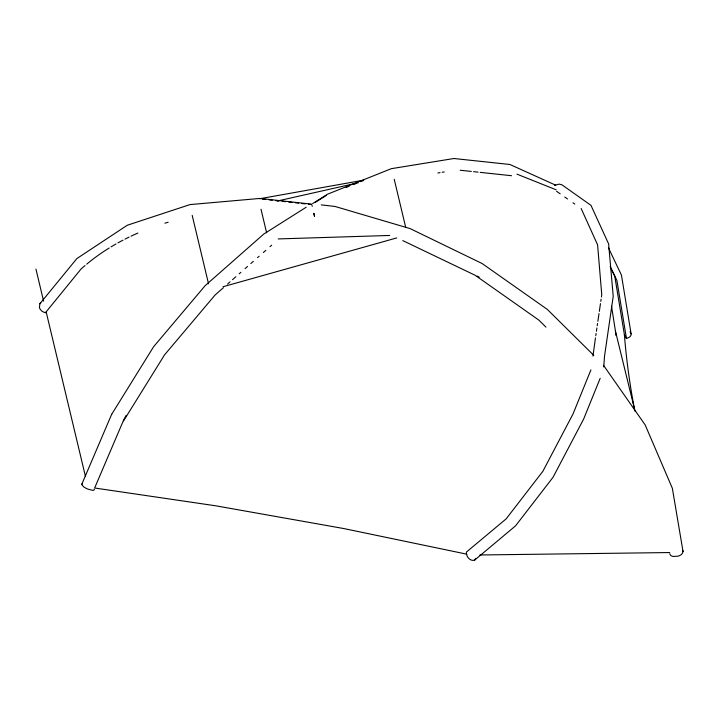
<?xml version="1.0" encoding="UTF-8"?>
<svg xmlns="http://www.w3.org/2000/svg" width="719" height="719" viewBox="0 0 719 719"><rect width="100%" height="100%" fill="white"/><g stroke="black" fill="none" stroke-linecap="round" stroke-linejoin="round"><path stroke-width="1.08" d="M592.959 356.067L595.458 337.903M603.735 366.924L604.517 356.238L613.217 296.336L608.634 243.93L590.973 205.355L561.988 184.846L559.112 184.109L554.601 185.349M595.781 335.692L596.105 333.481M596.428 331.27L596.905 327.954M597.228 325.734L597.552 323.523M597.875 321.312L599.008 313.574M599.331 311.363L600.464 303.616M600.787 301.405L601.111 299.194M601.435 296.983L601.758 294.772L597.588 244.837L581.159 208.528M603.502 365.297L645.186 424.956L672.346 488.264L683.05 551.617L682.079 553.783A7.271 4.44 -9.6 0 1 677.981 556.209L672.957 556.443A6.112 3.73 -9.6 0 1 669.955 554.34L669.847 553.738M590.919 369.89L573.043 413.928L542.863 471.305L506.149 518.875L466.469 552.021C465.768 556.263 470.226 561.809 474.693 560.083L515.532 525.868L553.01 477.326L583.585 419.186L600.176 378.302M111.553 414.539L153.56 346.792L205.149 285.677L263.828 234.008L306.186 207.234M94.153 489.145L94.288 489.522A6.112 1.833 23.1 0 1 92.49 490.304L88.051 489.163A7.271 2.175 23.1 0 1 83.575 486.781L81.687 484.543L111.706 414.198M475.906 558.339L474.693 560.083M259.856 198.444L189.969 204.6L127.254 225.254L76.852 258.588L39.869 303.76L39.437 307.615A6.112 4.269 39.2 0 0 42.34 311.453L45.351 312.837L80.968 269.104A346.621 246.06 29.4 0 1 85.031 265.554M123.587 420.858L164.552 354.871L215.053 295.051L223.384 287.726M227.546 284.059L230.044 281.857M232.534 279.664L235.868 276.725M239.193 273.795L240.865 272.33M245.026 268.663L247.525 266.47M250.85 263.531L253.349 261.339M257.51 257.672L259.173 256.207M263.334 252.54L265.832 250.338M269.993 246.671L271.665 245.206M312.63 203.558L327.505 194.211L391.325 168.668L453.941 158.513L509.897 164.48L555.706 185.187M315.416 202.3L326.345 195.397M346.073 187.506L349.182 186.257M353.335 184.594L356.444 183.354M360.596 181.691L363.715 180.442M611.357 269.167L614.763 276.213L624.371 334.551L626.474 338.577L629.404 337.166A6.112 4.062 -9.3 0 0 631.12 333.904L621.441 275.098L608.472 247.866M223.052 286.728L396.717 237.935M277.435 200.987L358.233 182.779M259.595 198.759L363.365 180.226M437.871 172.991L440.037 172.632M442.167 172.281L444.261 171.94M278.199 238.924L389.671 235.464M479.807 554.978L669.713 552.552M460.178 170.241L471.34 171.428M473.569 171.67L478.036 172.147M480.265 172.38L511.515 175.715M321.231 204.879L335.009 206.452L410.082 228.588L482.089 263.514L547.339 309.422L593.813 355.402M260.62 198.516L311.687 204.16M262.435 199.145L265.724 199.505M269.014 199.864L272.303 200.233M275.593 200.592L278.882 200.96M282.172 201.32L285.461 201.688M288.741 202.048L292.031 202.416M295.32 202.776L298.61 203.144M301.899 203.504L305.189 203.863M308.478 204.232L311.767 204.591M466.838 554.178L343.547 528.501L215.709 505.799L94.638 488.003L123.569 420.193A343.88 219.232 -51.8 0 1 126.14 415.339M402.775 240.595L475.187 275.296L538.846 320.099L545.964 327.136M516.979 174.151L556.191 189.816M556.551 191.281L560.2 193.833M564.757 197.033L567.489 198.947M572.962 202.776L574.778 204.061M630.033 331.819L631.12 333.904M610.116 266.425L616.893 280.419L626.474 338.577M611.518 306.15L615.446 331.198L634.949 410.837M394.219 179.265L405.678 227.267M312.046 205.535L312.244 206.371M260.997 209.22L266.623 232.803M192.189 215.341L208.546 283.843M35.95 269.122L43.598 301.162M46.151 311.848L85.408 476.23M313.852 213.318L314.518 216.275M313.879 213.444L314.491 216.176M682.861 550.583L683.05 551.617M615.446 331.198L616.048 335.602M634.787 410.846A1706.412 1005.414 15.3 0 1 624.371 334.551M86.693 264.161A346.621 246.06 29.4 0 1 109.162 248.028M111.085 246.851A346.621 246.06 29.4 0 1 115.966 243.993M117.943 242.878A346.621 246.06 29.4 0 1 122.949 240.182M124.971 239.139A346.621 246.06 29.4 0 1 129.06 237.108M131.056 236.156A346.621 246.06 29.4 0 1 137.895 233.055M164.903 223.205A346.621 246.06 29.4 0 1 168.147 222.243M39.869 303.76A7.271 5.078 39.2 0 1 40.776 302.888M81.687 484.543A6.112 1.833 23.1 0 1 82.505 483.806M477.263 276.087A343.52 243.858 29.4 0 1 479.187 277.237"/></g></svg>
